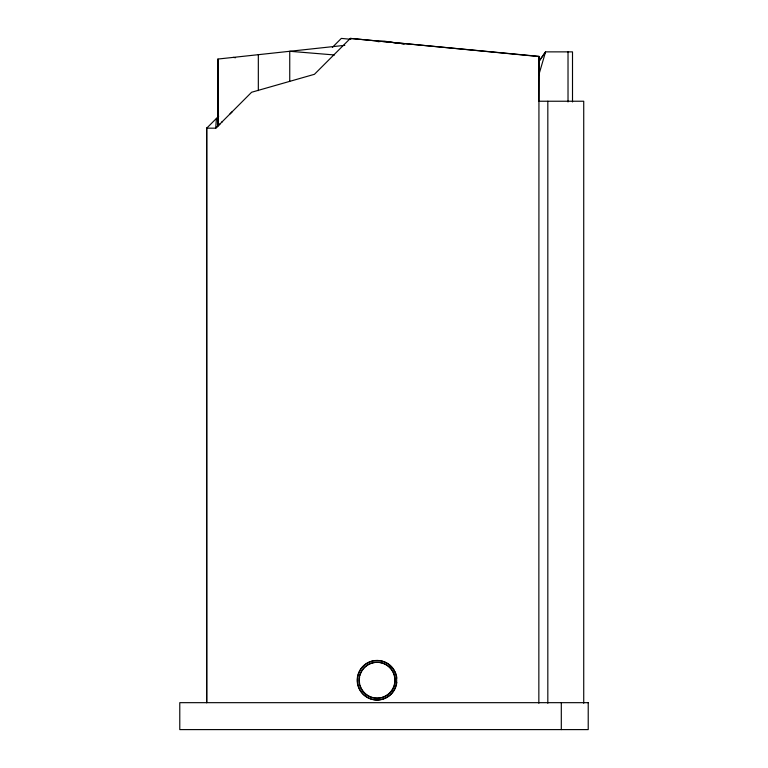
<?xml version="1.0" encoding="UTF-8"?>
<svg xmlns="http://www.w3.org/2000/svg" width="768" height="768" viewBox="0 0 768 768"><rect width="100%" height="100%" fill="white"/><g stroke="black" fill="none" stroke-linecap="round" stroke-linejoin="round"><path stroke-width="1.15" d="M206.707 128.17L206.707 702.672L206.707 128.17L218.698 116.17M217.93 59.05L217.93 125.798L217.93 59.05L344.813 45.331M206.688 128.17L215.798 128.17L251.597 92.256L314.429 74.304L350.342 38.4L538.944 56.371L538.848 703.248M216.451 118.416L215.693 128.17L220.272 123.686M538.819 74.928L545.578 51.869L572.506 51.869L572.506 101.942M539.088 61.19L545.578 51.869L539.52 60.566M583.728 703.248L583.728 101.232L538.771 101.232L538.944 56.371M221.606 122.333L222.422 121.517M229.997 113.923L232.445 111.466M332.362 47.376L341.338 38.4L350.88 39.312M378.067 41.731L384 41.098L398.189 43.306M334.512 54.97L289.747 51.283L289.747 81.197M350.342 38.4L538.81 56.525M233.203 57.398L235.574 57.725M401.731 43.862L404.093 44.237M568.022 51.869L568.022 101.942M561.302 702.672L561.302 729.6M547.824 101.232L547.824 703.248M258.326 54.682L258.326 90.624M361.728 671.251A17.952 17.942 -90 0 1 389.952 667.536A17.952 17.942 -90 0 1 386.237 695.779A17.952 17.942 -90 0 1 359.933 684.874M359.664 683.741A17.952 17.942 -90 0 1 359.664 676.723M359.933 675.581A17.952 17.942 -90 0 1 361.171 672.288M387.072 697.334A19.747 19.738 -90 0 1 360.106 690.106A19.747 19.738 -90 0 1 367.334 663.13A19.747 19.738 -90 0 1 394.291 670.358M394.79 671.261A19.747 19.738 -90 0 1 395.981 674.131M396.269 675.12A19.747 19.738 -90 0 1 396.835 678.163M396.835 682.291A19.747 19.738 -90 0 1 387.946 696.797M588.221 702.672L179.779 702.672L179.779 729.6L588.221 729.6L588.221 702.672M389.626 692.928A17.952 17.942 -90 0 0 381.581 662.89A17.952 17.942 -90 0 0 359.597 684.874A17.952 17.942 -90 0 0 389.626 692.928M390.893 694.195A19.747 19.738 -90 0 0 382.042 661.152A19.747 19.738 -90 0 0 357.869 685.344A19.747 19.738 -90 0 0 390.893 694.195"/></g></svg>
